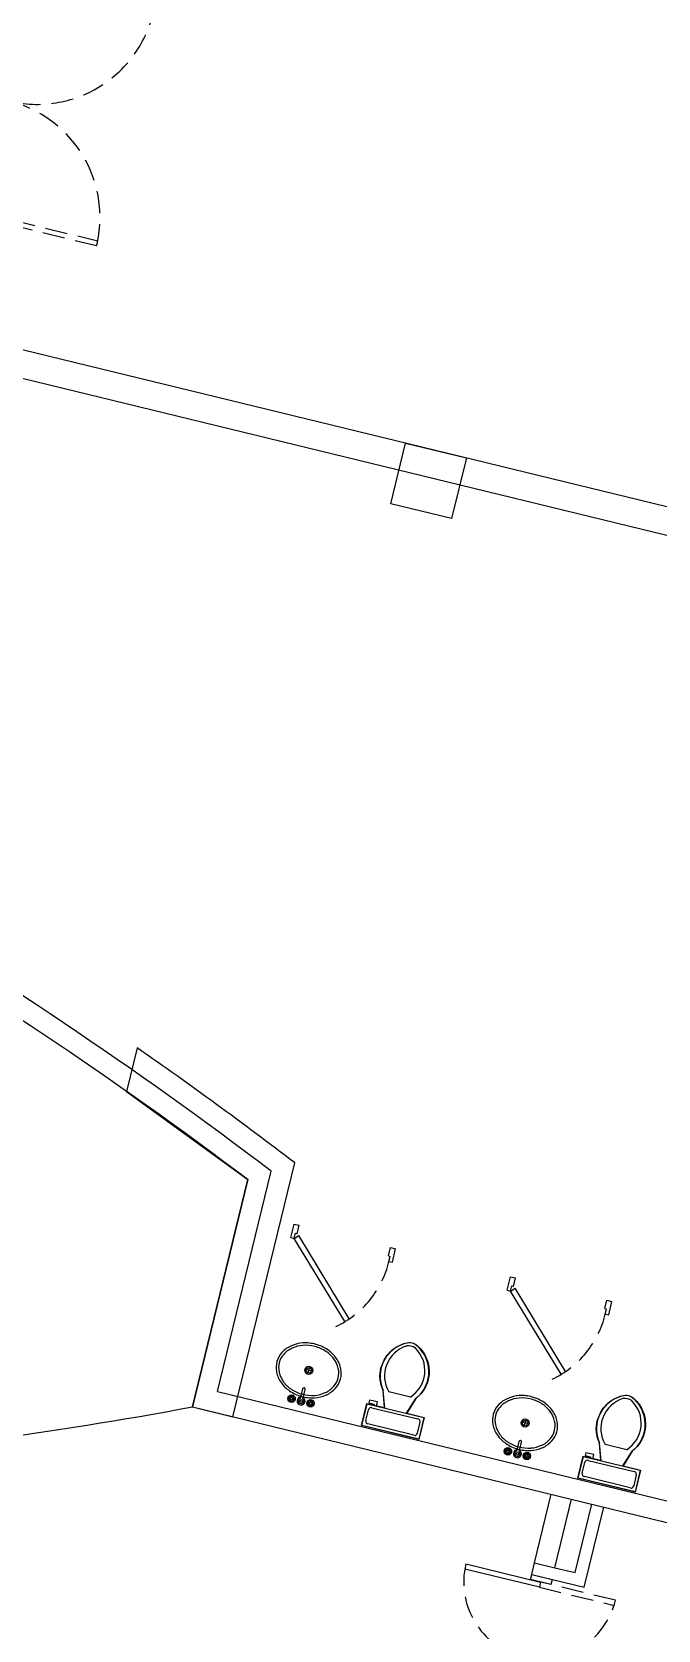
# Model space of a CAD drawing. Header units: feet. Extents: x 50754 to 76410, y 49660 to 67674.
# Drawn here: x 67429.7 to 67609.7, y 59167.5 to 59627 of the extents above; entities that cross this region are included whole.
import ezdxf

# ---------------------------------------------------------------- set-up
doc = ezdxf.new("R2010")
doc.units = ezdxf.units.FT
doc.linetypes.add('Amconstr', pattern=[9999, 9999, 0])
doc.linetypes.add('HIDDEN', pattern=[9.525, 6.35, -3.175])
for name, color, linetype in [('COL', 6, 'Continuous'), ('F--BLOCKWALL-3', 253, 'Continuous'), ('H--CLADDING-1', 1, 'Continuous'), ('L--DOORS-1', 1, 'Continuous'), ('M--STAIR', 2, 'Continuous'), ('WALL', 4, 'Continuous')]:
    doc.layers.add(name, color=color, linetype=linetype)

# ---------------------------------------------------------------- blocks, each defined once
blk = doc.blocks.new('A$C2b783d29')
at = {"color": 253, "linetype": 'HIDDEN'}
for p, q in [((2084.55, 653.05), (2084.55, 687.55)), ((2086.05, 687.55), (2086.05, 653.08))]:
    blk.add_line(p, q, dxfattribs=at)
at = {"color": 253}
for p, q in [((1775.43, 520.31), (1775.22, 520.31)), ((1775.43, 520.12), (1775.22, 520.12)), ((1775.71, 520.59), (1775.71, 520.8)), ((1775.71, 519.84), (1775.71, 519.63)), ((1775.9, 520.59), (1775.9, 520.8)), ((1775.9, 519.84), (1775.9, 519.63)), ((1776.18, 520.31), (1776.39, 520.31)), ((1776.18, 520.12), (1776.39, 520.12)), ((1775.43, 514.69), (1775.22, 514.69)), ((1775.71, 514.97), (1775.71, 515.18)), ((1775.9, 514.97), (1775.9, 515.18)), ((1776.18, 514.69), (1776.39, 514.69)), ((1779.29, 517.79), (1776.47, 517.79)), ((1776.47, 517.02), (1779.29, 517.02)), ((1784.1, 517.35), (1785.65, 517.35)), ((1784.88, 516.58), (1784.88, 518.13)), ((1775.43, 514.5), (1775.22, 514.5)), ((1775.71, 514.22), (1775.71, 514.01)), ((1775.9, 514.22), (1775.9, 514.01)), ((1776.18, 514.5), (1776.39, 514.5)), ((1773.05, 481.87), (1773.05, 498.83)), ((1773.05, 498.83), (1779.61, 498.83)), ((1773.13, 481.95), (1773.13, 498.75)), ((1773.13, 498.75), (1779.53, 498.75)), ((1773.93, 483.55), (1773.93, 497.15)), ((1774.73, 497.95), (1777.93, 497.95)), ((1778.73, 497.15), (1778.73, 483.55)), ((1779.53, 498.75), (1779.53, 481.95)), ((1779.93, 496.75), (1779.53, 496.75)), ((1779.61, 498.83), (1779.61, 493.66)), ((1779.93, 498.35), (1779.93, 496.75)), ((1780.73, 498.35), (1779.93, 498.35)), ((1780.73, 495.95), (1780.73, 498.35)), ((1785.69, 496.15), (1787.05, 496.77)), ((1787.05, 496.77), (1788.21, 497.11)), ((1788.21, 497.11), (1790.39, 497.35)), ((1790.39, 497.35), (1792.89, 497.03)), ((1792.89, 497.03), (1794.44, 496.48)), ((1794.44, 496.48), (1795.81, 495.72)), ((1779.53, 495.95), (1780.73, 495.95)), ((1779.53, 493.55), (1784.33, 495.15)), ((1779.61, 493.66), (1784.29, 495.23)), ((1784.29, 495.23), (1785.69, 496.15)), ((1784.33, 487.15), (1784.33, 493.55)), ((1795.81, 495.72), (1797.16, 494.65)), ((1797.16, 494.65), (1798.01, 493.72)), ((1798.01, 493.72), (1798.82, 492.57)), ((1798.82, 492.57), (1799.49, 491.21)), ((1779.53, 487.15), (1784.33, 485.55)), ((1784.29, 485.48), (1779.61, 487.04)), ((1779.61, 487.04), (1779.61, 481.87)), ((1798.08, 487.07), (1797.71, 486.63)), ((1798.47, 487.6), (1798.08, 487.07)), ((1798.86, 488.21), (1798.47, 487.6)), ((1799.22, 488.87), (1798.86, 488.21)), ((1799.49, 489.5), (1799.22, 488.87)), ((1799.49, 491.21), (1799.61, 490.35)), ((1799.61, 490.35), (1799.49, 489.5)), ((1777.93, 482.75), (1774.73, 482.75)), ((1785.01, 484.96), (1784.29, 485.48)), ((1785.9, 484.44), (1785.01, 484.96)), ((1786.94, 483.98), (1785.9, 484.44)), ((1788.25, 483.59), (1786.94, 483.98)), ((1789.34, 483.41), (1788.25, 483.59)), ((1790.39, 483.37), (1789.34, 483.41)), ((1790.97, 483.37), (1790.39, 483.37)), ((1791.95, 483.48), (1790.97, 483.37)), ((1792.89, 483.68), (1791.95, 483.48)), ((1793.89, 484), (1792.89, 483.68)), ((1794.65, 484.33), (1793.89, 484)), ((1795.36, 484.7), (1794.65, 484.33)), ((1795.91, 485.05), (1795.36, 484.7)), ((1796.54, 485.52), (1795.91, 485.05)), ((1797.09, 485.99), (1796.54, 485.52)), ((1797.71, 486.63), (1797.09, 485.99)), ((1779.61, 481.87), (1773.05, 481.87)), ((1779.53, 481.95), (1773.13, 481.95)), ((1775.43, 456.31), (1775.22, 456.31)), ((1775.43, 456.12), (1775.22, 456.12)), ((1775.71, 456.59), (1775.71, 456.8)), ((1775.71, 455.84), (1775.71, 455.63)), ((1775.9, 456.59), (1775.9, 456.8)), ((1775.9, 455.84), (1775.9, 455.63)), ((1776.18, 456.31), (1776.39, 456.31)), ((1776.18, 456.12), (1776.39, 456.12)), ((1775.43, 450.69), (1775.22, 450.69)), ((1775.43, 450.5), (1775.22, 450.5)), ((1775.71, 450.97), (1775.71, 451.18)), ((1775.9, 450.97), (1775.9, 451.18)), ((1776.18, 450.69), (1776.39, 450.69)), ((1776.18, 450.5), (1776.39, 450.5)), ((1779.29, 453.79), (1776.47, 453.79)), ((1776.47, 453.02), (1779.29, 453.02)), ((1784.1, 453.35), (1785.65, 453.35)), ((1784.88, 452.58), (1784.88, 454.13)), ((1775.71, 450.22), (1775.71, 450.01)), ((1775.9, 450.22), (1775.9, 450.01)), ((1773.05, 417.87), (1773.05, 434.83)), ((1773.05, 434.83), (1779.61, 434.83)), ((1773.13, 417.95), (1773.13, 434.75)), ((1773.13, 434.75), (1779.53, 434.75)), ((1773.93, 419.55), (1773.93, 433.15)), ((1774.73, 433.95), (1777.93, 433.95)), ((1778.73, 433.15), (1778.73, 419.55)), ((1779.53, 434.75), (1779.53, 417.95)), ((1779.93, 432.75), (1779.53, 432.75)), ((1779.53, 431.95), (1780.73, 431.95)), ((1779.61, 434.83), (1779.61, 429.66)), ((1779.93, 434.35), (1779.93, 432.75)), ((1780.73, 434.35), (1779.93, 434.35)), ((1780.73, 431.95), (1780.73, 434.35)), ((1784.29, 431.23), (1785.69, 432.15)), ((1785.69, 432.15), (1787.05, 432.77)), ((1787.05, 432.77), (1788.21, 433.11)), ((1788.21, 433.11), (1790.39, 433.35)), ((1790.39, 433.35), (1792.89, 433.03)), ((1792.89, 433.03), (1794.44, 432.48)), ((1794.44, 432.48), (1795.81, 431.72)), ((1779.53, 429.55), (1784.33, 431.15)), ((1779.61, 429.66), (1784.29, 431.23)), ((1784.33, 423.15), (1784.33, 429.55)), ((1795.81, 431.72), (1797.16, 430.65)), ((1797.16, 430.65), (1798.01, 429.72)), ((1798.01, 429.72), (1798.82, 428.57)), ((1798.82, 428.57), (1799.49, 427.21)), ((1779.53, 423.15), (1784.33, 421.55)), ((1784.29, 421.48), (1779.61, 423.04)), ((1779.61, 423.04), (1779.61, 417.87)), ((1798.08, 423.07), (1797.71, 422.63)), ((1798.47, 423.6), (1798.08, 423.07)), ((1798.86, 424.21), (1798.47, 423.6)), ((1799.22, 424.87), (1798.86, 424.21)), ((1799.49, 425.5), (1799.22, 424.87)), ((1799.49, 427.21), (1799.61, 426.35)), ((1799.61, 426.35), (1799.49, 425.5)), ((1777.93, 418.75), (1774.73, 418.75)), ((1785.01, 420.96), (1784.29, 421.48)), ((1785.9, 420.44), (1785.01, 420.96)), ((1786.94, 419.98), (1785.9, 420.44)), ((1788.25, 419.59), (1786.94, 419.98)), ((1789.34, 419.41), (1788.25, 419.59)), ((1790.39, 419.37), (1789.34, 419.41)), ((1790.97, 419.37), (1790.39, 419.37)), ((1791.95, 419.48), (1790.97, 419.37)), ((1792.89, 419.68), (1791.95, 419.48)), ((1793.89, 420), (1792.89, 419.68)), ((1794.65, 420.33), (1793.89, 420)), ((1795.36, 420.7), (1794.65, 420.33)), ((1795.91, 421.05), (1795.36, 420.7)), ((1796.54, 421.52), (1795.91, 421.05)), ((1797.09, 421.99), (1796.54, 421.52)), ((1797.71, 422.63), (1797.09, 421.99)), ((1779.61, 417.87), (1773.05, 417.87)), ((1779.53, 417.95), (1773.13, 417.95))]:
    blk.add_line(p, q, dxfattribs=at)
at = {"color": 253, "linetype": 'ByBlock', "extrusion": (0, 0, -1)}
for p, q in [((1773.05, 481.87), (1773.05, 498.83)), ((1773.05, 498.83), (1779.61, 498.83)), ((1779.61, 498.83), (1779.61, 493.66)), ((1785.69, 496.15), (1787.05, 496.77)), ((1787.05, 496.77), (1788.21, 497.11)), ((1788.21, 497.11), (1790.39, 497.35)), ((1790.39, 497.35), (1792.89, 497.03)), ((1792.89, 497.03), (1794.44, 496.48)), ((1794.44, 496.48), (1795.81, 495.72)), ((1779.61, 493.66), (1784.29, 495.23)), ((1784.29, 495.23), (1785.69, 496.15)), ((1795.81, 495.72), (1797.16, 494.65)), ((1797.16, 494.65), (1798.01, 493.72)), ((1798.01, 493.72), (1798.82, 492.57)), ((1798.82, 492.57), (1799.49, 491.21)), ((1784.29, 485.48), (1779.61, 487.04)), ((1779.61, 487.04), (1779.61, 481.87)), ((1798.08, 487.07), (1797.71, 486.63)), ((1798.47, 487.6), (1798.08, 487.07)), ((1798.86, 488.21), (1798.47, 487.6)), ((1799.22, 488.87), (1798.86, 488.21)), ((1799.49, 489.5), (1799.22, 488.87)), ((1799.49, 491.21), (1799.61, 490.35)), ((1799.61, 490.35), (1799.49, 489.5)), ((1785.01, 484.96), (1784.29, 485.48)), ((1785.9, 484.44), (1785.01, 484.96)), ((1786.94, 483.98), (1785.9, 484.44)), ((1788.25, 483.59), (1786.94, 483.98)), ((1789.34, 483.41), (1788.25, 483.59)), ((1790.39, 483.37), (1789.34, 483.41)), ((1790.97, 483.37), (1790.39, 483.37)), ((1791.95, 483.48), (1790.97, 483.37)), ((1792.89, 483.68), (1791.95, 483.48)), ((1793.89, 484), (1792.89, 483.68)), ((1794.65, 484.33), (1793.89, 484)), ((1795.36, 484.7), (1794.65, 484.33)), ((1795.91, 485.05), (1795.36, 484.7)), ((1796.54, 485.52), (1795.91, 485.05)), ((1797.09, 485.99), (1796.54, 485.52)), ((1797.71, 486.63), (1797.09, 485.99)), ((1779.61, 481.87), (1773.05, 481.87)), ((1773.05, 417.87), (1773.05, 434.83)), ((1773.05, 434.83), (1779.61, 434.83)), ((1779.61, 434.83), (1779.61, 429.66)), ((1784.29, 431.23), (1785.69, 432.15)), ((1785.69, 432.15), (1787.05, 432.77)), ((1787.05, 432.77), (1788.21, 433.11)), ((1788.21, 433.11), (1790.39, 433.35)), ((1790.39, 433.35), (1792.89, 433.03)), ((1792.89, 433.03), (1794.44, 432.48)), ((1794.44, 432.48), (1795.81, 431.72)), ((1779.61, 429.66), (1784.29, 431.23)), ((1795.81, 431.72), (1797.16, 430.65)), ((1797.16, 430.65), (1798.01, 429.72)), ((1798.01, 429.72), (1798.82, 428.57)), ((1798.82, 428.57), (1799.49, 427.21)), ((1784.29, 421.48), (1779.61, 423.04)), ((1779.61, 423.04), (1779.61, 417.87)), ((1798.08, 423.07), (1797.71, 422.63)), ((1798.47, 423.6), (1798.08, 423.07)), ((1798.86, 424.21), (1798.47, 423.6)), ((1799.22, 424.87), (1798.86, 424.21)), ((1799.49, 425.5), (1799.22, 424.87)), ((1799.49, 427.21), (1799.61, 426.35)), ((1799.61, 426.35), (1799.49, 425.5)), ((1785.01, 420.96), (1784.29, 421.48)), ((1785.9, 420.44), (1785.01, 420.96)), ((1786.94, 419.98), (1785.9, 420.44)), ((1788.25, 419.59), (1786.94, 419.98)), ((1789.34, 419.41), (1788.25, 419.59)), ((1790.39, 419.37), (1789.34, 419.41)), ((1790.97, 419.37), (1790.39, 419.37)), ((1791.95, 419.48), (1790.97, 419.37)), ((1792.89, 419.68), (1791.95, 419.48)), ((1793.89, 420), (1792.89, 419.68)), ((1794.65, 420.33), (1793.89, 420)), ((1795.36, 420.7), (1794.65, 420.33)), ((1795.91, 421.05), (1795.36, 420.7)), ((1796.54, 421.52), (1795.91, 421.05)), ((1797.09, 421.99), (1796.54, 421.52)), ((1797.71, 422.63), (1797.09, 421.99)), ((1779.61, 417.87), (1773.05, 417.87))]:
    blk.add_line(p, q, dxfattribs=at)
at = {"color": 253, "linetype": 'ByBlock'}
blk.add_line((1742.25, 441.18), (1746.5, 441.18), dxfattribs=at)
at = {"color": 253}
for centre, radius in [((1775.8, 520.21), 1.07), ((1775.03, 520.21), 0.217), ((1775.8, 520.21), 0.387), ((1775.8, 520.99), 0.217), ((1775.8, 519.44), 0.217), ((1776.58, 520.21), 0.217), ((1775.8, 514.6), 1.07), ((1775.03, 514.6), 0.217), ((1775.8, 517.41), 0.387), ((1775.8, 514.6), 0.387), ((1775.8, 515.37), 0.217), ((1776.58, 514.6), 0.217), ((1784.88, 517.35), 1.16), ((1784.88, 517.35), 0.775), ((1775.8, 513.82), 0.217), ((1775.8, 456.21), 1.07), ((1775.03, 456.21), 0.217), ((1775.8, 456.21), 0.387), ((1775.8, 456.99), 0.217), ((1775.8, 455.44), 0.217), ((1776.58, 456.21), 0.217), ((1775.8, 450.6), 1.07), ((1775.03, 450.6), 0.217), ((1775.8, 453.41), 0.387), ((1775.8, 450.6), 0.387), ((1775.8, 451.37), 0.217), ((1776.58, 450.6), 0.217), ((1784.88, 453.35), 1.16), ((1784.88, 453.35), 0.775), ((1775.8, 449.82), 0.217)]:
    blk.add_circle(centre, radius, dxfattribs=at)
at = {"color": 253, "linetype": 'HIDDEN'}
for centre, radius, start, end in [((2084.55, 687.55), 34.5, 270, 90), ((2153.55, 687.55), 34.5, 90, 270), ((1820.76, 530.35), 28, 218.8494, 270), ((1820.76, 466.35), 28, 218.8494, 270)]:
    blk.add_arc(centre, radius, start, end, dxfattribs=at)
at = {"color": 253, "linetype": 'Continuous'}
for centre, radius, start, end in [((1786.83, 517.92), 9.59, 138.847, 159.4216), ((1785.68, 518.92), 8.07, 114.9909, 138.847), ((1785.63, 518.87), 7.39, 116.2522, 140.1556), ((1784.98, 520.43), 6.4, 88.1545, 114.9909), ((1784.92, 520.31), 5.79, 89.1926, 116.2522), ((1784.92, 520.31), 5.79, 62.1329, 89.1926), ((1784.98, 520.43), 6.4, 61.318, 88.1545), ((1784.17, 518.89), 7.39, 38.2295, 62.1329), ((1784.17, 518.97), 8.07, 37.462, 61.318), ((1782.96, 518.04), 9.59, 16.8873, 37.462), ((1788.66, 517.23), 11.55, 159.4216, 178.1545), ((1788.54, 517.3), 10.76, 160.6271, 179.1926), ((1786.75, 517.93), 8.86, 140.1556, 160.6271), ((1783.02, 517.98), 8.86, 17.758, 38.2295), ((1781.21, 517.4), 10.76, 359.1926, 17.758), ((1781.09, 517.47), 11.55, 358.1545, 16.8873), ((1788.66, 517.23), 11.55, 178.1545, 196.8873), ((1788.54, 517.3), 10.76, 179.1926, 197.758), ((1781.21, 517.4), 10.76, 340.6271, 359.1926), ((1781.09, 517.47), 11.55, 339.4216, 358.1545), ((1786.79, 516.66), 9.59, 196.8873, 217.462), ((1786.74, 516.72), 8.86, 197.758, 218.2295), ((1785.58, 515.73), 8.07, 217.462, 241.318), ((1785.58, 515.81), 7.39, 218.2295, 242.1329), ((1784.13, 515.84), 7.39, 296.2522, 320.1556), ((1784.07, 515.78), 8.07, 294.9909, 318.847), ((1783, 516.78), 8.86, 320.1556, 340.6271), ((1782.92, 516.79), 9.59, 318.847, 339.4216), ((1784.78, 514.27), 6.4, 241.318, 268.1545), ((1784.83, 514.4), 5.79, 242.1329, 269.1926), ((1784.78, 514.27), 6.4, 268.1545, 294.9909), ((1784.83, 514.4), 5.79, 269.1926, 296.2522), ((1786.83, 453.92), 9.59, 138.847, 159.4216), ((1786.75, 453.93), 8.86, 140.1556, 160.6271), ((1785.68, 454.92), 8.07, 114.9909, 138.847), ((1785.63, 454.87), 7.39, 116.2522, 140.1556), ((1784.98, 456.43), 6.4, 88.1545, 114.9909), ((1784.92, 456.31), 5.79, 89.1926, 116.2522), ((1784.92, 456.31), 5.79, 62.1329, 89.1926), ((1784.98, 456.43), 6.4, 61.318, 88.1545), ((1784.17, 454.89), 7.39, 38.2295, 62.1329), ((1784.17, 454.97), 8.07, 37.462, 61.318), ((1783.02, 453.98), 8.86, 17.758, 38.2295), ((1782.96, 454.04), 9.59, 16.8873, 37.462), ((1788.66, 453.23), 11.55, 159.4216, 178.1545), ((1788.54, 453.3), 10.76, 160.6271, 179.1926), ((1781.21, 453.4), 10.76, 359.1926, 17.758), ((1781.09, 453.47), 11.55, 358.1545, 16.8873), ((1788.66, 453.23), 11.55, 178.1545, 196.8873), ((1788.54, 453.3), 10.76, 179.1926, 197.758), ((1781.21, 453.4), 10.76, 340.6271, 359.1926), ((1781.09, 453.47), 11.55, 339.4216, 358.1545), ((1786.79, 452.66), 9.59, 196.8873, 217.462), ((1786.74, 452.72), 8.86, 197.758, 218.2295), ((1785.58, 451.73), 8.07, 217.462, 241.318), ((1785.58, 451.81), 7.39, 218.2295, 242.1329), ((1784.13, 451.84), 7.39, 296.2522, 320.1556), ((1784.07, 451.78), 8.07, 294.9909, 318.847), ((1783, 452.78), 8.86, 320.1556, 340.6271), ((1782.92, 452.79), 9.59, 318.847, 339.4216), ((1784.78, 450.27), 6.4, 241.318, 268.1545), ((1784.83, 450.4), 5.79, 242.1329, 269.1926), ((1784.78, 450.27), 6.4, 268.1545, 294.9909), ((1784.83, 450.4), 5.79, 269.1926, 296.2522)]:
    blk.add_arc(centre, radius, start, end, dxfattribs=at)
at = {"color": 253}
for centre, radius, start, end in [((1775.8, 520.21), 0.775, 106.2342, 163.9047), ((1775.8, 520.21), 0.775, 196.12, 254.0884), ((1775.8, 520.21), 0.775, 15.2407, 74.2093), ((1775.8, 520.21), 0.775, 286.4413, 344.0789), ((1775.8, 517.41), 1.16, 19.6514, 340.3603), ((1775.8, 517.41), 0.775, 30.3431, 329.7554), ((1775.8, 514.6), 0.775, 106.4412, 164.0789), ((1775.8, 514.6), 0.775, 16.12, 74.0884), ((1779.29, 517.41), 0.387, 270, 90), ((1775.8, 514.6), 0.775, 195.2407, 254.2093), ((1775.8, 514.6), 0.775, 286.2342, 343.9047), ((1774.63, 497.25), 0.707, 81.8699, 188.1301), ((1778.03, 497.25), 0.707, 351.8699, 98.1301), ((1790.39, 487.54), 9.74, 22.0286, 128.5309), ((1790.58, 486.99), 9.06, 31.0532, 133.6323), ((1795.43, 490.35), 3.2, 335.7318, 24.2682), ((1790.39, 493.17), 9.74, 231.4693, 337.9716), ((1790.58, 493.71), 9.06, 226.3679, 328.947), ((1796.33, 490.35), 3.2, 344.8605, 15.1395), ((1774.63, 483.45), 0.707, 171.8699, 278.1301), ((1778.03, 483.45), 0.707, 261.8699, 8.1301), ((1775.8, 456.21), 0.775, 106.2342, 163.9047), ((1775.8, 456.21), 0.775, 196.12, 254.0884), ((1775.8, 456.21), 0.775, 15.2407, 74.2093), ((1775.8, 456.21), 0.775, 286.4413, 344.0789), ((1775.8, 453.41), 1.16, 19.6514, 340.3603), ((1775.8, 453.41), 0.775, 30.3431, 329.7554), ((1775.8, 450.6), 0.775, 106.4412, 164.0789), ((1775.8, 450.6), 0.775, 195.2407, 254.2093), ((1775.8, 450.6), 0.775, 16.12, 74.0884), ((1775.8, 450.6), 0.775, 286.2342, 343.9047), ((1779.29, 453.41), 0.387, 270, 90), ((1774.63, 433.25), 0.707, 81.8699, 188.1301), ((1778.03, 433.25), 0.707, 351.8699, 98.1301), ((1790.39, 423.54), 9.74, 22.0286, 128.5309), ((1790.58, 422.99), 9.06, 31.0532, 133.6323), ((1795.43, 426.35), 3.2, 335.7318, 24.2682), ((1790.39, 429.17), 9.74, 231.4693, 337.9716), ((1790.58, 429.71), 9.06, 226.3679, 328.947), ((1796.33, 426.35), 3.2, 344.8605, 15.1395), ((1774.63, 419.45), 0.707, 171.8699, 278.1301), ((1778.03, 419.45), 0.707, 261.8699, 8.1301)]:
    blk.add_arc(centre, radius, start, end, dxfattribs=at)
at = {"layer": 'COL', "color": 253}
for p, q in [((1850.42, 587.18), (1834.02, 547.35)), ((1863.3, 587.18), (1850.42, 587.18)), ((2032.5, 535.36), (2032.5, 553.36)), ((2032.5, 553.36), (2050.5, 553.36)), ((2050.5, 553.36), (2050.5, 535.36)), ((1834.02, 547.35), (1766.76, 547.35)), ((1766.76, 547.35), (1766.76, 535.35)), ((1766.76, 535.35), (1841.88, 535.35)), ((2050.5, 535.36), (2032.5, 535.36))]:
    blk.add_line(p, q, dxfattribs=at)
blk.add_arc((693.98, 1040.18), 1254, 336.26088, 338.82338, dxfattribs=at)
at = {"layer": 'F--BLOCKWALL-3', "color": 253}
for p, q in [((2042.5, 750.55), (2042.5, 393.18)), ((2050.5, 682.55), (2050.5, 385.18)), ((1766.76, 547.35), (1766.76, 385.18)), ((1766.76, 547.35), (1834.02, 547.35)), ((1772.76, 541.35), (1837.96, 541.35)), ((1772.76, 541.35), (1772.76, 393.18)), ((1746.5, 441.18), (1746.5, 435.18)), ((1746.5, 441.18), (1766.76, 441.18)), ((1746.5, 435.18), (1766.76, 435.18))]:
    blk.add_line(p, q, dxfattribs=at)
for radius, start in [(1242, 336.62167), (1248, 336.44053)]:
    blk.add_arc((693.98, 1040.18), radius, start, 349.91275, dxfattribs=at)
at = {"layer": 'H--CLADDING-1', "color": 253}
for p, q in [((1743, 441.18), (1743, 425.68)), ((1746.5, 435.18), (1746.5, 429.18)), ((1746.5, 429.18), (1766.76, 429.18)), ((1743, 425.68), (1766.76, 425.68))]:
    blk.add_line(p, q, dxfattribs=at)
at = {"layer": 'L--DOORS-1', "color": 253}
for p, q in [((1800.97, 510.55), (1820.76, 530.35)), ((1802.05, 509.52), (1821.83, 529.29)), ((1820.76, 531.35), (1820.76, 530.35)), ((1820.76, 531.35), (1824.76, 531.35)), ((1820.76, 530.35), (1822.26, 530.35)), ((1820.76, 530.35), (1821.83, 529.29)), ((1822.26, 530.35), (1822.26, 529.85)), ((1822.26, 529.85), (1824.76, 529.85)), ((1824.76, 531.35), (1824.76, 529.85)), ((1820.76, 502.35), (1822.26, 502.35)), ((1820.76, 502.35), (1820.76, 501.35)), ((1820.76, 501.35), (1824.76, 501.35)), ((1822.26, 502.85), (1824.76, 502.85)), ((1822.26, 502.85), (1822.26, 502.35)), ((1824.76, 502.85), (1824.76, 501.35)), ((1800.97, 446.55), (1820.76, 466.35)), ((1802.05, 445.52), (1821.83, 465.29)), ((1820.76, 467.35), (1820.76, 466.35)), ((1820.76, 467.35), (1824.76, 467.35)), ((1820.76, 466.35), (1822.26, 466.35)), ((1820.76, 466.35), (1821.83, 465.29)), ((1822.26, 466.35), (1822.26, 465.85)), ((1822.26, 465.85), (1824.76, 465.85)), ((1824.76, 467.35), (1824.76, 465.85)), ((1740, 438.18), (1740, 460.25)), ((1741.5, 460.3), (1741.5, 438.18)), ((1741.5, 435.18), (1741.5, 441.18)), ((1741.5, 441.18), (1743, 441.18)), ((1743, 441.18), (1743, 435.18)), ((1741.5, 438.18), (1740, 438.18)), ((1820.76, 438.35), (1822.26, 438.35)), ((1820.76, 438.35), (1820.76, 437.35)), ((1820.76, 437.35), (1824.76, 437.35)), ((1822.26, 438.85), (1824.76, 438.85)), ((1822.26, 438.85), (1822.26, 438.35)), ((1824.76, 438.85), (1824.76, 437.35)), ((1743, 435.18), (1741.5, 435.18))]:
    blk.add_line(p, q, dxfattribs=at)
at = {"layer": 'L--DOORS-1', "color": 253, "linetype": 'HIDDEN'}
for p, q in [((1741.5, 438.18), (1740, 438.18)), ((1740, 438.18), (1740, 416.11)), ((1741.5, 416.05), (1741.5, 438.18))]:
    blk.add_line(p, q, dxfattribs=at)
blk.add_arc((1741.5, 438.18), 22.12, 90, 270, dxfattribs=at)
at = {"layer": 'M--STAIR', "color": 253}
for centre, radius, start, end in [((2744.83, 1040.18), 1407, 155.87863, 204.12137), ((2744.83, 1040.18), 1368, 155.1451, 204.8549), ((2744.83, 1040.18), 1329, 154.36376, 205.63624), ((2744.83, 1040.18), 1290, 153.52954, 206.47046), ((2744.83, 1040.18), 1251, 152.63662, 207.18311), ((2860.9, 1040.18), 1200, 198.38163, 204.24811)]:
    blk.add_arc(centre, radius, start, end, dxfattribs=at)

msp = doc.modelspace()

# ---------------------------------------------------------------- block references
at = {"layer": 'WALL', "color": 253, "linetype": 'Amconstr', "lineweight": 25, "rotation": 76.31633277806492}
msp.add_blockref('A$C2b783d29', (67589.70836, 57385.58811, 0.01704), dxfattribs=at)

doc.saveas('drawing.dxf')
